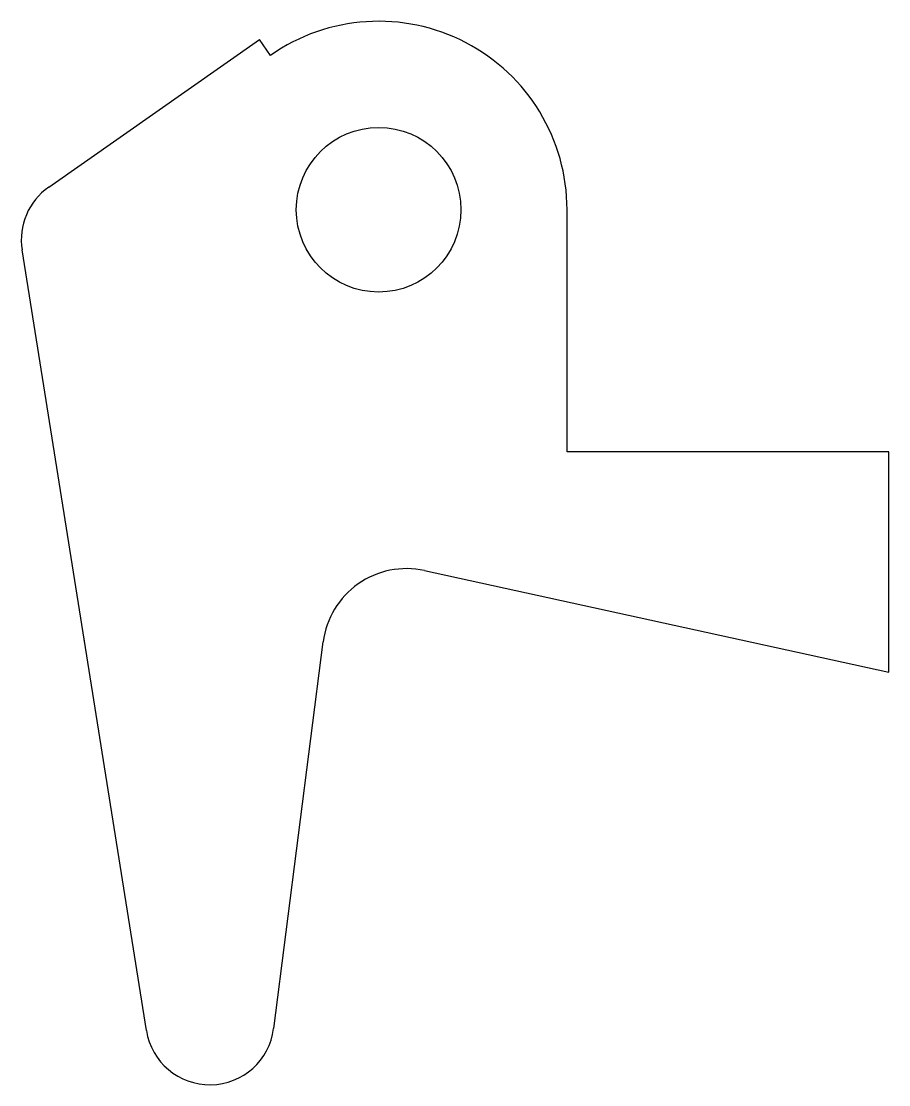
# Model space of a CAD drawing. Header units: millimetres. Extents: x -220 to -85, y -268 to -103.
import ezdxf

# ---------------------------------------------------------------- set-up
doc = ezdxf.new("R2010")
doc.units = ezdxf.units.MM
doc.layers.add('Binder', color=7, linetype='CONTINUOUS')

msp = doc.modelspace()

# ---------------------------------------------------------------- linework, layer by layer
at = {"layer": 'Binder'}
for p, q in [((-215.943, -128.384, -49.8), (-183.177, -105.441, -49.8)), ((-181.456, -107.899, -49.8), (-183.177, -105.441, -49.8)), ((-135.35, -169.55, -49.8), (-135.35, -131.9, -49.8)), ((-200.763, -259.523, -49.8), (-220.083, -138.148, -49.8)), ((-85.35, -169.55, -49.8), (-135.35, -169.55, -49.8)), ((-85.35, -203.811, -49.8), (-85.35, -169.55, -49.8)), ((-157.544, -188.006, -49.8), (-85.35, -203.811, -49.8)), ((-180.969, -259.222, -49.8), (-173.261, -199.082, -49.8))]:
    msp.add_line(p, q, dxfattribs=at)
msp.add_circle((-164.65, -131.9), 12.8, dxfattribs=at)
for centre, radius, start, end in [((-164.65, -131.9, -49.8), 29.3, 0, 125), ((-210.207, -136.576, -49.8), 10, 125, -170.956), ((-160.331, -200.739, -49.8), 13.035, 77.6514, 172.696), ((-190.888, -257.951, -49.8), 10, -170.956, -7.30375)]:
    msp.add_arc(centre, radius, start, end, dxfattribs=at)

doc.saveas('drawing.dxf')
